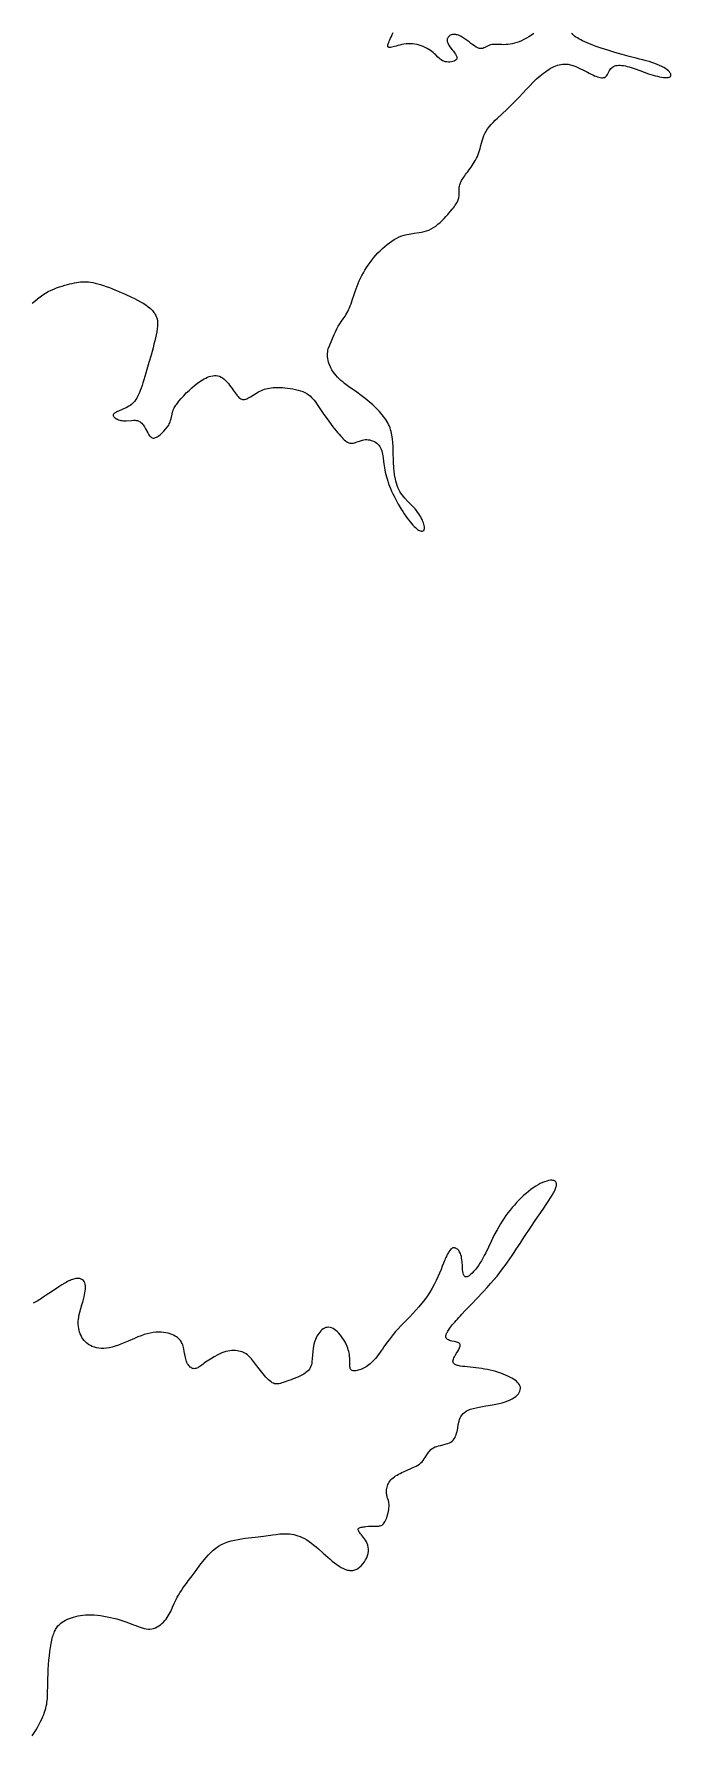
# Model space of a CAD drawing. Header units: millimetres. Extents: x -4796 to 5083, y -1235 to 8779.
# Drawn here: x 143 to 1208, y 929 to 3772 of the extents above; entities that cross this region are included whole.
import ezdxf

# ---------------------------------------------------------------- set-up
doc = ezdxf.new("R2010")
doc.units = ezdxf.units.MM
doc.layers.add('170', color=7, linetype='Continuous')

msp = doc.modelspace()

# ---------------------------------------------------------------- linework, layer by layer
at = {"layer": '170', "elevation": 170}
for points in [[(140.4, 3322.3), (144.6, 3326.1), (148.9, 3329.8), (153.3, 3333.2), (157.8, 3336.3), (162.4, 3339.2), (167.1, 3341.8), (171.8, 3344.1), (176.5, 3346.2), (181.1, 3348), (185.7, 3349.7), (190.3, 3351.1), (194.7, 3352.4), (199, 3353.6), (203.1, 3354.6), (207, 3355.5), (210.7, 3356.3), (214.2, 3357), (217.6, 3357.6), (221, 3358), (224.2, 3358.3), (227.5, 3358.4), (230.9, 3358.4), (234.4, 3358.1), (237.9, 3357.7), (241.7, 3357), (245.7, 3356.2), (250, 3355), (254.5, 3353.7), (259.2, 3352.2), (264.1, 3350.5), (269.2, 3348.6), (274.3, 3346.6), (284.9, 3342.3), (295.6, 3337.6), (306.2, 3332.7), (311.4, 3330.2), (316.4, 3327.6), (321.3, 3325), (325.9, 3322.3), (330.2, 3319.5), (334.2, 3316.6), (337.8, 3313.5), (341, 3310.4), (342.4, 3308.8), (343.7, 3307.1), (344.9, 3305.4), (345.9, 3303.7), (346.8, 3301.9), (347.6, 3300.1), (348.3, 3298.2), (348.8, 3296.3), (349.5, 3292.4), (349.8, 3288.3), (349.7, 3284), (349.2, 3279.5), (348.5, 3274.8), (347.5, 3269.9), (346.4, 3264.8), (345, 3259.4), (343.6, 3253.8), (342.1, 3248), (340.5, 3242), (338.8, 3235.9), (335.4, 3223.6), (332, 3211.5), (330.3, 3205.6), (328.6, 3200), (326.9, 3194.7), (325.3, 3189.6), (323.8, 3185), (322.3, 3180.7), (320.8, 3176.7), (319.4, 3173.1), (317.9, 3169.7), (316.4, 3166.7), (314.9, 3163.9), (313.3, 3161.4), (311.7, 3159.1), (309.9, 3157), (308, 3155.1), (306, 3153.3), (303.9, 3151.8), (301.8, 3150.3), (297.3, 3147.9), (292.9, 3145.8), (288.6, 3144), (286.6, 3143.2), (284.7, 3142.4), (282.9, 3141.6), (281.3, 3140.8), (279.9, 3140.1), (278.7, 3139.3), (277.6, 3138.6), (276.8, 3137.8), (276.1, 3137), (275.7, 3136.2), (275.5, 3135.4), (275.6, 3134.6), (275.9, 3133.7), (276.5, 3132.9), (277.3, 3132), (278.4, 3131.1), (279.7, 3130.2), (281.1, 3129.3), (282.7, 3128.6), (284.5, 3127.9), (286.4, 3127.2), (288.4, 3126.7), (290.5, 3126.4), (292.7, 3126.1), (294.9, 3126), (297.1, 3126.1), (306, 3126.7), (310.3, 3127), (312.3, 3126.9), (314.2, 3126.8), (316, 3126.4), (317.7, 3125.9), (319.2, 3125.1), (320.7, 3124.2), (322, 3123.2), (323.3, 3122), (324.5, 3120.6), (325.6, 3119.2), (327.8, 3116), (329.7, 3112.6), (333.5, 3105.7), (335.4, 3102.6), (336.5, 3101.2), (337.5, 3100), (338.6, 3099), (339.7, 3098.2), (340.9, 3097.6), (342.2, 3097.3), (343.5, 3097.3), (344.9, 3097.5), (346.3, 3097.9), (347.7, 3098.5), (349.2, 3099.3), (350.7, 3100.2), (352.2, 3101.3), (353.8, 3102.6), (356.9, 3105.3), (360.1, 3108.5), (363.1, 3111.8), (365.8, 3115.4), (368.3, 3119), (369.3, 3120.9), (370.2, 3122.7), (371, 3124.5), (371.6, 3126.4), (372.5, 3130), (373.9, 3137.4), (374.9, 3141.3), (375.6, 3143.3), (376.4, 3145.3), (377.5, 3147.5), (378.7, 3149.6), (380.2, 3151.9), (381.7, 3154.1), (385.3, 3158.7), (389.2, 3163.4), (393.5, 3168), (397.8, 3172.5), (402.3, 3176.9), (406.9, 3181.2), (411.6, 3185.2), (416.6, 3189.1), (421.9, 3192.7), (427.4, 3196), (430.3, 3197.5), (433.2, 3198.8), (436.1, 3199.9), (439, 3200.8), (441.9, 3201.4), (444.8, 3201.7), (447.7, 3201.7), (450.5, 3201.2), (453.2, 3200.4), (455.9, 3199.2), (458.5, 3197.6), (461, 3195.6), (463.4, 3193.4), (465.7, 3190.9), (468, 3188.3), (470.1, 3185.6), (474.2, 3180.1), (476.1, 3177.4), (477.9, 3174.9), (479.6, 3172.5), (481.2, 3170.4), (482.8, 3168.4), (484.3, 3166.7), (485.8, 3165.2), (487.3, 3164), (488.8, 3163), (490.3, 3162.2), (491.8, 3161.7), (493.5, 3161.5), (495.2, 3161.6), (497, 3162), (498.8, 3162.7), (500.8, 3163.6), (502.8, 3164.7), (504.9, 3165.9), (509.3, 3168.6), (513.8, 3171.6), (518.5, 3174.4), (523.3, 3176.8), (525.7, 3177.8), (528.3, 3178.7), (530.9, 3179.5), (533.7, 3180.2), (536.6, 3180.8), (539.7, 3181.2), (542.9, 3181.5), (546.4, 3181.7), (550.2, 3181.8), (554.1, 3181.7), (558.3, 3181.5), (562.6, 3181.2), (567.1, 3180.8), (571.5, 3180.1), (576, 3179.4), (580.4, 3178.5), (584.6, 3177.4), (588.7, 3176.2), (592.5, 3174.8), (596.1, 3173.2), (599.3, 3171.5), (602.2, 3169.6), (604.8, 3167.5), (607.2, 3165.2), (609.4, 3162.8), (611.5, 3160.3), (613.6, 3157.6), (615.6, 3154.7), (617.6, 3151.7), (619.7, 3148.5), (621.9, 3145.2), (624.2, 3141.7), (626.7, 3138.2), (629.2, 3134.5), (634.6, 3127.1), (640.1, 3119.8), (642.8, 3116.2), (645.5, 3112.8), (648.1, 3109.5), (650.6, 3106.4), (653, 3103.6), (655.3, 3100.9), (657.5, 3098.5), (659.6, 3096.3), (661.6, 3094.4), (663.6, 3092.7), (665.5, 3091.3), (667.4, 3090.2), (669.3, 3089.4), (671.2, 3088.8), (673.1, 3088.5), (675, 3088.6), (677, 3088.8), (679, 3089.3), (683.1, 3090.7), (687.4, 3092.3), (692, 3093.7), (694.3, 3094.3), (696.7, 3094.6), (699.2, 3094.7), (701.7, 3094.5), (704.2, 3094.1), (706.7, 3093.4), (709.1, 3092.6), (711.5, 3091.5), (713.8, 3090.2), (715.9, 3088.7), (717.8, 3087), (719.6, 3085.1), (721.2, 3083.1), (722.5, 3080.8), (723.6, 3078.4), (724.4, 3075.8), (725.2, 3073.1), (725.8, 3070.3), (726.3, 3067.3), (726.7, 3064.2), (727.5, 3057.8), (728.3, 3050.9), (729.5, 3043.9), (730.3, 3040.2), (731.2, 3036.5), (732.2, 3032.7), (733.3, 3028.9), (734.5, 3025), (735.9, 3021), (737.4, 3016.9), (739.1, 3012.8), (740.9, 3008.5), (742.9, 3004.2), (745, 2999.9), (747.2, 2995.5), (752, 2986.8), (757, 2978.4), (759.5, 2974.3), (762.1, 2970.5), (764.6, 2966.8), (767.1, 2963.3), (769.5, 2960), (771.8, 2957.1), (774.1, 2954.4), (776.3, 2951.9), (778.4, 2949.7), (780.5, 2947.7), (782.4, 2946.1), (784.2, 2944.6), (785.9, 2943.5), (787.5, 2942.6), (789, 2942), (790.4, 2941.6), (791.6, 2941.5), (792.7, 2941.7), (793.6, 2942.1), (794.4, 2942.8), (795, 2943.6), (795.5, 2944.7), (795.7, 2946), (795.8, 2947.5), (795.7, 2949.2), (795.4, 2951.1), (794.9, 2953.2), (794.2, 2955.4), (793.3, 2957.7), (792.3, 2960.2), (791, 2962.8), (789.6, 2965.4), (788, 2968.1), (786.2, 2970.8), (784.3, 2973.5), (782.3, 2976.2), (780.1, 2978.8), (777.8, 2981.4), (772.9, 2986.5), (767.9, 2991.5), (763, 2996.7), (760.6, 2999.4), (758.4, 3002.2), (756.3, 3005.1), (754.4, 3008.1), (752.7, 3011.3), (751.3, 3014.6), (750, 3018.1), (748.9, 3021.6), (747.9, 3025.1), (747.1, 3028.7), (745.9, 3035.9), (745.1, 3042.8), (744.8, 3046.2), (744.6, 3049.4), (744.2, 3055.4), (743.9, 3061), (743.6, 3072), (743.5, 3077.6), (743.3, 3083.5), (742.9, 3089.6), (742.3, 3095.8), (741.4, 3102), (740.1, 3108.1), (739.2, 3111.2), (738.2, 3114.1), (737.1, 3117), (735.8, 3119.8), (734.4, 3122.6), (732.8, 3125.4), (731.1, 3128.1), (729.2, 3130.8), (727.2, 3133.5), (725.1, 3136.2), (722.8, 3138.9), (720.4, 3141.6), (717.8, 3144.3), (715.1, 3147), (709.4, 3152.5), (703.2, 3157.9), (696.7, 3163.3), (689.9, 3168.5), (682.9, 3173.6), (669, 3183.4), (662.3, 3188.4), (659.1, 3191), (656, 3193.6), (653.1, 3196.3), (650.4, 3199.1), (647.8, 3202), (645.4, 3205), (643.2, 3208.1), (641.2, 3211.2), (639.5, 3214.4), (637.9, 3217.6), (636.6, 3220.8), (635.5, 3223.9), (634.7, 3227), (634, 3230.1), (633.7, 3233), (633.5, 3235.9), (633.7, 3238.6), (634, 3241.3), (634.5, 3243.9), (635.1, 3246.4), (636.8, 3251.3), (645, 3270.2), (647.1, 3274.9), (649.2, 3279.4), (651.5, 3283.9), (654.1, 3288.1), (656.9, 3292.2), (659.9, 3296.3), (663, 3300.7), (664.6, 3303.1), (666.1, 3305.6), (667.6, 3308.4), (669, 3311.3), (670.4, 3314.5), (671.7, 3317.9), (673.1, 3321.5), (674.4, 3325.4), (675.7, 3329.3), (677, 3333.5), (679.9, 3342.1), (683.1, 3350.9), (684.9, 3355.4), (686.8, 3359.9), (689, 3364.4), (691.2, 3368.8), (693.6, 3373.2), (696.2, 3377.6), (698.9, 3381.9), (701.8, 3386.2), (704.8, 3390.4), (707.9, 3394.5), (711.1, 3398.6), (714.5, 3402.5), (718.1, 3406.4), (721.7, 3410.1), (725.4, 3413.7), (729.3, 3417.1), (733.2, 3420.4), (737.2, 3423.4), (741.2, 3426.3), (745.3, 3428.8), (749.5, 3431.1), (753.7, 3433.1), (757.8, 3434.8), (762, 3436.2), (766.2, 3437.2), (770.4, 3438), (778.7, 3439.2), (786.9, 3440.4), (791, 3441.1), (795.1, 3442), (799.1, 3443.1), (803, 3444.6), (807, 3446.5), (810.8, 3448.8), (814.6, 3451.4), (818.3, 3454.3), (821.9, 3457.3), (825.3, 3460.5), (828.6, 3463.8), (831.7, 3467.1), (834.6, 3470.4), (837.3, 3473.5), (839.8, 3476.5), (842, 3479.3), (844, 3481.8), (845.8, 3484.1), (847.3, 3486.3), (848.7, 3488.2), (849.8, 3490.1), (850.8, 3491.9), (851.6, 3493.5), (852.2, 3495.2), (852.7, 3496.8), (853.1, 3498.4), (853.5, 3501.8), (853.6, 3505.3), (853.6, 3512.6), (854, 3516.3), (854.3, 3518.2), (854.7, 3520), (855.3, 3521.8), (856.1, 3523.6), (856.9, 3525.5), (857.9, 3527.3), (859, 3529.2), (860.2, 3531.2), (861.6, 3533.2), (863, 3535.3), (864.6, 3537.5), (866.2, 3539.7), (868, 3542.1), (869.8, 3544.6), (873.6, 3549.8), (877.4, 3555.4), (881, 3561.4), (882.7, 3564.5), (884.2, 3567.7), (885.6, 3571), (886.8, 3574.3), (888.8, 3581.1), (890.6, 3588.1), (892.6, 3595.3), (893.8, 3598.9), (895.2, 3602.5), (896.9, 3606.2), (898.9, 3609.8), (901.3, 3613.5), (904.1, 3617.2), (907.1, 3620.8), (910.5, 3624.5), (914, 3628.1), (917.7, 3631.7), (925.5, 3638.9), (933.3, 3646.1), (937, 3649.6), (940.7, 3653.1), (944.2, 3656.5), (947.6, 3659.9), (954, 3666.6), (960.1, 3673.2), (965.9, 3679.5), (971.7, 3685.6), (977.4, 3691.5), (983.2, 3697), (989.1, 3702.2), (994.9, 3706.9), (997.8, 3709.1), (1000.8, 3711.1), (1003.6, 3713), (1006.5, 3714.8), (1009.4, 3716.4), (1012.3, 3717.8), (1015.1, 3719), (1018, 3720), (1020.9, 3720.8), (1023.8, 3721.4), (1026.7, 3721.8), (1029.7, 3721.9), (1032.8, 3721.8), (1035.8, 3721.5), (1039, 3720.9), (1042.2, 3720), (1045.4, 3718.9), (1048.7, 3717.7), (1055.3, 3714.7), (1061.7, 3711.5), (1068.1, 3708.2), (1071.1, 3706.6), (1074.1, 3705.1), (1076.9, 3703.7), (1079.7, 3702.5), (1082.3, 3701.5), (1084.9, 3700.6), (1087.2, 3699.9), (1089.5, 3699.3), (1091.6, 3699.1), (1093.5, 3699), (1095.2, 3699.3), (1096.8, 3699.7), (1098.2, 3700.5), (1099.4, 3701.6), (1100.5, 3702.9), (1101.5, 3704.4), (1103.3, 3707.7), (1105.2, 3711.1), (1106.2, 3712.8), (1107.4, 3714.4), (1108.7, 3715.8), (1110.1, 3717), (1111.8, 3718), (1113.7, 3718.8), (1115.8, 3719.4), (1118, 3719.8), (1120.4, 3719.9), (1123, 3719.9), (1125.7, 3719.8), (1128.5, 3719.4), (1131.5, 3718.8), (1134.6, 3718.1), (1137.9, 3717.3), (1141.2, 3716.3), (1144.6, 3715.1), (1148.1, 3713.9), (1155.4, 3711.2), (1162.8, 3708.4), (1170.3, 3705.8), (1177.8, 3703.4), (1181.5, 3702.4), (1185.1, 3701.5), (1188.6, 3700.8), (1192, 3700.2), (1195.1, 3699.7), (1198, 3699.5), (1200.6, 3699.5), (1202.9, 3699.6), (1204.7, 3700), (1205.5, 3700.3), (1206.2, 3700.6), (1206.7, 3701), (1207.1, 3701.5), (1207.5, 3702), (1207.6, 3702.6), (1207.7, 3703.2), (1207.7, 3703.9), (1207.2, 3705.4), (1206.3, 3707), (1205, 3708.7), (1203.3, 3710.6), (1201.1, 3712.4), (1198.6, 3714.3), (1195.7, 3716.2), (1192.4, 3718), (1188.7, 3719.8), (1184.7, 3721.4), (1180.5, 3723), (1175.9, 3724.5), (1171, 3726), (1166, 3727.5), (1160.7, 3728.9), (1155.2, 3730.3), (1149.6, 3731.8), (1138, 3734.8), (1126.1, 3738), (1114.1, 3741.4), (1102.4, 3744.9), (1096.8, 3746.7), (1091.3, 3748.5), (1086, 3750.3), (1080.9, 3752.1), (1076.1, 3753.8), (1071.6, 3755.6), (1067.5, 3757.3), (1063.7, 3759), (1060.1, 3760.6), (1056.9, 3762.3), (1054, 3763.9), (1051.3, 3765.5), (1048.9, 3767), (1046.7, 3768.6), (1044.7, 3770.1), (1043, 3771.6), (1041.5, 3773.1)], [(978.5, 3773), (974.4, 3770.1), (970.2, 3767.4), (966.1, 3765), (962, 3762.8), (958, 3760.9), (954, 3759.2), (950, 3757.7), (946.2, 3756.6), (942.4, 3755.6), (938.7, 3755), (935.2, 3754.6), (931.7, 3754.4), (928.3, 3754.3), (925.1, 3754.4), (921.9, 3754.5), (919, 3754.7), (916.1, 3754.8), (913.4, 3754.8), (910.9, 3754.8), (908.5, 3754.5), (906.3, 3754), (904.2, 3753.3), (902.3, 3752.4), (898.7, 3750.5), (896.9, 3749.6), (895.1, 3748.8), (893.3, 3748.2), (891.4, 3747.8), (889.4, 3747.8), (887.1, 3748.2), (886, 3748.6), (884.7, 3749.1), (882.1, 3750.4), (879.3, 3752.2), (876.4, 3754.2), (873.3, 3756.5), (870.2, 3758.9), (863.7, 3763.7), (860.4, 3765.8), (857.2, 3767.8), (854, 3769.4), (852.5, 3770), (851, 3770.5), (849.5, 3770.9), (848, 3771.2), (845.2, 3771.3), (842.6, 3771.1), (840.3, 3770.5), (838.3, 3769.5), (836.5, 3768.2), (835.2, 3766.7), (834.2, 3764.9), (833.9, 3763.9), (833.7, 3762.8), (833.6, 3761.8), (833.7, 3760.6), (833.8, 3759.5), (834.1, 3758.3), (835.2, 3755.9), (836.6, 3753.4), (838.3, 3750.8), (842.2, 3745.7), (844.2, 3743.2), (846.1, 3740.7), (847.7, 3738.4), (848.9, 3736.2), (849.4, 3735.1), (849.7, 3734.1), (849.9, 3733.2), (850, 3732.2), (849.8, 3731.4), (849.6, 3730.6), (849.2, 3729.8), (848.6, 3729.1), (847.2, 3727.9), (845.4, 3726.9), (843.3, 3726.1), (840.9, 3725.5), (838.4, 3725.2), (835.8, 3725.2), (833.1, 3725.4), (830.6, 3725.8), (828.2, 3726.6), (826, 3727.6), (823.9, 3728.8), (822, 3730.2), (820.1, 3731.7), (818.3, 3733.5), (814.6, 3737.1), (812.6, 3739.1), (810.5, 3741), (808.2, 3742.9), (805.7, 3744.7), (803, 3746.5), (800.1, 3748.2), (797, 3749.7), (793.8, 3751.1), (790.4, 3752.4), (786.9, 3753.5), (783.3, 3754.4), (779.7, 3755.1), (776, 3755.6), (772.3, 3755.8), (768.7, 3755.8), (765, 3755.5), (761.5, 3755), (758, 3754.4), (754.7, 3753.6), (751.5, 3752.8), (748.5, 3752), (745.8, 3751.2), (743.2, 3750.5), (741, 3749.9), (739.1, 3749.5), (737.5, 3749.4), (736.3, 3749.5), (735.4, 3749.9), (734.8, 3750.5), (734.6, 3751.4), (734.6, 3752.6), (734.8, 3754), (735.3, 3755.7), (736, 3757.7), (736.9, 3759.9), (737.9, 3762.4), (739.1, 3765.1), (740.4, 3768), (741.8, 3771.2), (743.2, 3774.5)], [(140, 929.2), (143.5, 934.6), (146.6, 939.6), (149.5, 944.5), (152, 949), (154.3, 953.4), (156.3, 957.5), (158.1, 961.5), (159.6, 965.3), (160.9, 969), (162.1, 972.5), (163, 975.9), (163.8, 979.2), (164.4, 982.4), (164.9, 985.6), (165.6, 991.9), (165.9, 998.1), (166, 1004.4), (166.1, 1011), (166.2, 1017.9), (166.4, 1025.2), (166.7, 1032.7), (167.1, 1040.3), (168.2, 1055.6), (168.9, 1063.1), (169.7, 1070.3), (170.7, 1077.2), (171.2, 1080.5), (171.8, 1083.6), (172.4, 1086.6), (173, 1089.5), (173.7, 1092.2), (174.4, 1094.8), (175.1, 1097.2), (175.9, 1099.4), (176.7, 1101.6), (177.5, 1103.5), (178.4, 1105.4), (179.3, 1107.2), (181.2, 1110.3), (183.3, 1113.1), (185.6, 1115.5), (188, 1117.6), (190.5, 1119.5), (193.2, 1121.2), (196.1, 1122.7), (199.1, 1124.2), (202.3, 1125.5), (205.7, 1126.8), (209.2, 1127.9), (212.9, 1128.9), (216.8, 1129.8), (220.8, 1130.5), (225.1, 1131.1), (229.5, 1131.5), (234.2, 1131.6), (239, 1131.6), (244, 1131.4), (249.2, 1130.9), (254.6, 1130.3), (260, 1129.4), (265.5, 1128.4), (270.9, 1127.3), (276.3, 1126.1), (281.7, 1124.7), (286.9, 1123.2), (291.9, 1121.7), (296.7, 1120.1), (301.3, 1118.4), (305.6, 1116.7), (309.6, 1115.1), (313.5, 1113.5), (317.2, 1112.1), (320.8, 1110.8), (324.2, 1109.6), (327.5, 1108.7), (330.7, 1108.1), (333.8, 1107.8), (336.9, 1107.8), (340, 1108.2), (343, 1108.9), (346, 1110), (348.9, 1111.4), (351.7, 1113.1), (354.4, 1115), (357, 1117.2), (359.5, 1119.5), (361.8, 1121.9), (364, 1124.5), (366, 1127.2), (367.7, 1129.9), (369.3, 1132.7), (372.2, 1138.4), (374.8, 1144.4), (377.6, 1150.7), (379.1, 1154), (380.7, 1157.4), (382.6, 1160.9), (384.7, 1164.5), (387, 1168.2), (389.5, 1172.1), (392.1, 1176), (395, 1180), (397.9, 1184), (401, 1188.2), (407.4, 1196.7), (414, 1205.5), (420.6, 1214.4), (427.5, 1223.3), (431.1, 1227.6), (434.8, 1231.7), (438.7, 1235.6), (442.8, 1239.4), (447.1, 1242.8), (451.6, 1246), (456.5, 1248.8), (461.6, 1251.2), (467, 1253.3), (472.7, 1255), (478.4, 1256.4), (484.3, 1257.6), (490.1, 1258.6), (496, 1259.4), (501.7, 1260.1), (507.3, 1260.7), (512.6, 1261.2), (517.6, 1261.7), (522.3, 1262.3), (526.7, 1262.8), (530.8, 1263.4), (534.6, 1263.9), (538.2, 1264.5), (541.6, 1265), (548.1, 1266), (554.3, 1266.7), (560.6, 1267.1), (563.8, 1267.1), (567.1, 1267), (570.4, 1266.8), (573.8, 1266.3), (577.3, 1265.7), (580.8, 1264.9), (584.3, 1263.8), (587.9, 1262.4), (591.6, 1260.8), (595.3, 1258.9), (599.1, 1256.6), (602.9, 1254.1), (606.7, 1251.2), (610.6, 1248.2), (614.5, 1245), (618.4, 1241.7), (626.2, 1234.8), (634, 1227.9), (637.9, 1224.6), (641.7, 1221.4), (645.5, 1218.4), (649.3, 1215.6), (653, 1213.1), (656.7, 1210.8), (660.3, 1209), (663.9, 1207.5), (667.4, 1206.4), (669.2, 1206), (670.9, 1205.8), (672.6, 1205.7), (674.3, 1205.7), (676, 1205.9), (677.7, 1206.2), (679.3, 1206.7), (681, 1207.3), (682.6, 1208.1), (684.2, 1209), (687.3, 1211.1), (690.2, 1213.7), (692.8, 1216.6), (695.3, 1219.9), (697.4, 1223.3), (699.2, 1226.9), (700.7, 1230.5), (701.7, 1234.2), (702.2, 1237.8), (702.3, 1239.5), (702.3, 1241.2), (701.9, 1244.5), (701.1, 1247.7), (700, 1250.6), (698.7, 1253.4), (697.1, 1256.1), (695.5, 1258.6), (693.7, 1260.9), (692, 1263), (690.4, 1265), (688.9, 1266.8), (687.7, 1268.4), (686.7, 1269.9), (685.9, 1271.2), (685.3, 1272.3), (685, 1273.4), (685, 1274.3), (685.2, 1275.1), (685.6, 1275.8), (686.3, 1276.4), (687.2, 1276.9), (688.4, 1277.4), (689.9, 1277.8), (691.5, 1278.2), (693.4, 1278.5), (695.4, 1278.8), (697.6, 1279.1), (702.1, 1279.5), (706.8, 1279.7), (711.2, 1279.8), (715.3, 1279.8), (717.1, 1279.8), (718.8, 1279.8), (720.4, 1280), (722, 1280.3), (723.4, 1280.8), (724.8, 1281.4), (726.1, 1282.3), (727.3, 1283.5), (728.5, 1285), (729.6, 1286.8), (730.7, 1288.9), (731.7, 1291.3), (732.7, 1293.8), (733.5, 1296.5), (735, 1302.1), (735.5, 1304.9), (736, 1307.7), (736.3, 1310.2), (736.5, 1312.6), (736.6, 1314.8), (736.5, 1316.7), (736.4, 1318.4), (736.1, 1319.9), (735.4, 1322.6), (734.5, 1325.1), (733.6, 1327.7), (733.2, 1329.2), (732.8, 1330.8), (732.6, 1332.5), (732.4, 1334.4), (732.3, 1336.3), (732.3, 1338.4), (732.5, 1340.5), (732.8, 1342.6), (733.2, 1344.7), (733.8, 1346.9), (734.6, 1349), (735.5, 1351.1), (736.7, 1353.1), (738.1, 1355), (739.6, 1356.8), (741.4, 1358.6), (743.3, 1360.3), (745.4, 1361.9), (747.6, 1363.5), (750, 1365.1), (752.5, 1366.5), (755.2, 1367.9), (758, 1369.3), (760.9, 1370.6), (767, 1373.2), (773.2, 1375.8), (779.2, 1378.6), (782, 1380.1), (784.7, 1381.7), (787.3, 1383.5), (789.6, 1385.4), (791.7, 1387.4), (793.6, 1389.6), (795.2, 1391.9), (796.8, 1394.2), (799.8, 1399), (802.8, 1403.6), (804.5, 1405.7), (806.4, 1407.6), (808.5, 1409.3), (810.9, 1410.7), (813.5, 1412), (816.4, 1413), (819.4, 1413.9), (822.5, 1414.7), (828.8, 1416.2), (831.8, 1417), (834.7, 1417.9), (837.4, 1418.9), (839.9, 1420.2), (842, 1421.7), (843.9, 1423.5), (845.4, 1425.4), (846.8, 1427.6), (847.8, 1430), (848.8, 1432.5), (849.5, 1435.2), (850.2, 1437.9), (851.3, 1443.6), (852.3, 1449.3), (853.6, 1455), (854.5, 1457.7), (855.5, 1460.4), (856.8, 1462.9), (858.5, 1465.4), (860.5, 1467.7), (862.8, 1469.8), (864.2, 1470.8), (865.7, 1471.8), (867.3, 1472.7), (869, 1473.5), (870.9, 1474.3), (872.9, 1475.1), (875, 1475.8), (877.3, 1476.5), (882.1, 1477.6), (887.3, 1478.7), (892.7, 1479.7), (898.3, 1480.6), (909.7, 1482.5), (915.2, 1483.5), (920.6, 1484.6), (925.8, 1485.8), (930.5, 1487.2), (934.9, 1488.8), (938.9, 1490.5), (942.5, 1492.4), (945.6, 1494.4), (948.4, 1496.5), (950.7, 1498.6), (952.7, 1500.8), (954.2, 1503.1), (955.3, 1505.3), (955.9, 1507.5), (956.2, 1509.7), (956, 1511.8), (955.4, 1513.9), (954.5, 1515.9), (953.1, 1517.9), (951.5, 1519.9), (949.5, 1521.8), (947.1, 1523.6), (944.5, 1525.4), (941.6, 1527.1), (938.4, 1528.8), (935, 1530.5), (931.4, 1532.1), (927.5, 1533.7), (923.5, 1535.1), (919.3, 1536.5), (914.9, 1537.9), (910.4, 1539.1), (905.8, 1540.2), (901.1, 1541.3), (896.3, 1542.2), (891.5, 1543), (881.7, 1544.3), (876.9, 1544.8), (872.2, 1545.3), (867.6, 1545.7), (863.3, 1546.2), (859.3, 1546.6), (855.6, 1547.2), (852.3, 1547.9), (850.8, 1548.2), (849.5, 1548.6), (848.3, 1549.1), (847.2, 1549.6), (846.2, 1550.1), (845.4, 1550.7), (844.8, 1551.4), (844.3, 1552.1), (843.9, 1552.8), (843.6, 1553.5), (843.4, 1555.2), (843.6, 1557), (844.1, 1558.8), (844.9, 1560.7), (845.9, 1562.7), (847, 1564.7), (849.5, 1568.7), (851.8, 1572.5), (852.9, 1574.2), (853.8, 1575.9), (854.5, 1577.5), (855.1, 1579), (855.4, 1580.5), (855.6, 1581.7), (855.4, 1582.9), (854.9, 1584), (854.1, 1584.9), (853, 1585.7), (851.6, 1586.4), (849.8, 1586.9), (847.9, 1587.4), (845.8, 1587.9), (841.5, 1588.8), (839.4, 1589.3), (837.4, 1589.9), (835.7, 1590.7), (834.1, 1591.5), (832.9, 1592.6), (832, 1593.8), (831.5, 1595.3), (831.5, 1596.1), (831.5, 1597), (831.6, 1598), (831.8, 1599), (832.2, 1600.2), (832.7, 1601.4), (833.2, 1602.6), (834, 1604), (834.8, 1605.5), (835.8, 1607), (836.9, 1608.7), (838.1, 1610.4), (839.5, 1612.3), (841, 1614.2), (842.7, 1616.3), (844.5, 1618.4), (846.5, 1620.7), (848.6, 1623.1), (850.8, 1625.7), (853.2, 1628.3), (855.8, 1631), (858.4, 1633.8), (863.9, 1639.7), (869.8, 1645.8), (875.8, 1652.1), (882, 1658.6), (894.5, 1671.9), (900.5, 1678.4), (906.3, 1685), (911.9, 1691.3), (917, 1697.5), (921.9, 1703.6), (926.4, 1709.5), (930.7, 1715.2), (934.7, 1720.8), (938.6, 1726.3), (942.2, 1731.7), (945.7, 1736.9), (949.1, 1742.1), (955.6, 1752.1), (962, 1761.9), (974.5, 1780.8), (980.8, 1790.2), (987.3, 1799.7), (993.9, 1809.3), (1000.5, 1818.9), (1003.6, 1823.5), (1006.5, 1828), (1009.1, 1832.3), (1011.5, 1836.4), (1012.5, 1838.4), (1013.4, 1840.2), (1014.2, 1842), (1015, 1843.7), (1015.5, 1845.4), (1016, 1846.9), (1016.3, 1848.3), (1016.5, 1849.6), (1016.5, 1850.8), (1016.4, 1851.9), (1016.1, 1852.9), (1015.7, 1853.8), (1015.3, 1854.6), (1014.6, 1855.3), (1013.9, 1855.9), (1013.1, 1856.4), (1012.1, 1856.8), (1011.1, 1857.1), (1010, 1857.3), (1008.8, 1857.4), (1006.1, 1857.4), (1003.2, 1856.9), (1000, 1856.2), (996.6, 1855), (993, 1853.6), (989.3, 1851.8), (985.5, 1849.7), (981.6, 1847.4), (977.6, 1844.7), (973.6, 1841.8), (969.6, 1838.7), (965.5, 1835.4), (961.5, 1831.8), (957.5, 1828.1), (953.6, 1824.3), (949.7, 1820.3), (946, 1816.1), (942.3, 1811.9), (938.8, 1807.6), (935.3, 1803.1), (932, 1798.6), (928.8, 1794), (925.7, 1789.3), (922.7, 1784.5), (919.8, 1779.7), (917, 1774.9), (911.9, 1765.1), (907.1, 1755.3), (902.6, 1745.6), (898.1, 1736.2), (895.8, 1731.7), (893.4, 1727.2), (891, 1723), (888.5, 1718.9), (885.9, 1714.9), (883.2, 1711.2), (880.5, 1707.8), (877.9, 1704.8), (875.3, 1702.1), (872.8, 1699.9), (871.5, 1698.9), (870.4, 1698.1), (869.3, 1697.4), (868.2, 1696.8), (867.2, 1696.4), (866.2, 1696.2), (865.3, 1696.1), (864.5, 1696.1), (863.7, 1696.3), (863, 1696.7), (862.4, 1697.3), (861.9, 1698), (861.4, 1698.9), (861, 1699.8), (860.4, 1702.2), (859.9, 1704.9), (859.5, 1707.9), (859.3, 1711.2), (859.1, 1714.6), (858.7, 1721.3), (858.4, 1724.6), (857.9, 1727.6), (857.4, 1730.3), (856.7, 1732.7), (855.9, 1734.9), (855, 1736.9), (854, 1738.6), (853, 1740), (851.9, 1741.3), (850.7, 1742.3), (849.5, 1743.2), (848.3, 1743.8), (847.1, 1744.3), (845.9, 1744.5), (844.6, 1744.6), (843.4, 1744.4), (842.1, 1743.8), (840.8, 1743), (839.4, 1741.7), (838, 1740), (836.5, 1737.9), (835.7, 1736.6), (834.9, 1735.3), (834.1, 1733.8), (833.3, 1732.1), (832.4, 1730.3), (831.6, 1728.4), (830.6, 1726.3), (829.7, 1724), (828.8, 1721.7), (827.8, 1719.2), (825.6, 1713.9), (823.4, 1708.3), (820.9, 1702.4), (818.2, 1696.2), (815.3, 1689.8), (812.1, 1683.4), (808.6, 1677), (804.8, 1670.5), (800.6, 1664.2), (796.2, 1658.1), (791.5, 1652.1), (786.5, 1646.2), (781.5, 1640.6), (776.4, 1635), (771.2, 1629.6), (766.1, 1624.3), (761.1, 1619.2), (756.4, 1614.2), (751.8, 1609.4), (747.6, 1604.6), (743.6, 1600), (740, 1595.6), (736.7, 1591.2), (733.6, 1587.1), (730.7, 1583), (728, 1579.2), (725.5, 1575.5), (723.1, 1572), (720.7, 1568.7), (718.4, 1565.6), (716.2, 1562.7), (713.9, 1560), (711.6, 1557.4), (709.4, 1555.1), (707.1, 1553), (704.8, 1551), (702.6, 1549.2), (700.4, 1547.5), (698.1, 1546.1), (695.9, 1544.7), (693.7, 1543.5), (691.5, 1542.4), (689.4, 1541.5), (687.3, 1540.7), (685.2, 1540), (683.2, 1539.5), (681.3, 1539.2), (679.5, 1539), (677.9, 1538.9), (676.4, 1539.1), (675.1, 1539.5), (674, 1540), (673.1, 1540.7), (672.3, 1541.7), (671.8, 1542.8), (671.5, 1544.1), (671.2, 1545.6), (671.1, 1547.2), (671.1, 1549), (671.1, 1550.9), (671.1, 1555), (671, 1559.4), (670.6, 1564.1), (670.3, 1566.5), (669.8, 1569), (669.2, 1571.6), (668.5, 1574.2), (667.7, 1576.8), (666.7, 1579.6), (665.5, 1582.3), (664.1, 1585.2), (662.6, 1588), (660.9, 1590.9), (659, 1593.8), (657, 1596.6), (654.9, 1599.4), (652.6, 1601.9), (650.3, 1604.3), (647.9, 1606.5), (645.5, 1608.3), (643, 1609.9), (640.5, 1611), (638.1, 1611.7), (635.7, 1612), (633.3, 1611.8), (631, 1611.3), (628.7, 1610.4), (626.6, 1609.2), (624.5, 1607.7), (622.5, 1605.9), (620.7, 1603.9), (619, 1601.7), (617.4, 1599.4), (615.9, 1596.9), (614.7, 1594.3), (613.5, 1591.6), (612.5, 1588.8), (611.7, 1585.9), (610.9, 1583), (609.8, 1577.2), (609, 1571.3), (608.6, 1565.4), (608.3, 1559.8), (607.8, 1554.4), (607.5, 1551.8), (606.9, 1549.3), (606.1, 1546.8), (605, 1544.4), (603.6, 1542.1), (601.9, 1539.9), (599.8, 1537.8), (597.2, 1535.8), (594.3, 1533.8), (591, 1532), (587.6, 1530.3), (584, 1528.6), (576.5, 1525.6), (572.9, 1524.3), (569.3, 1523), (565.9, 1521.8), (562.8, 1520.8), (559.9, 1519.8), (557.3, 1518.9), (555, 1518.2), (552.8, 1517.7), (550.7, 1517.4), (548.8, 1517.2), (546.9, 1517.3), (545.1, 1517.7), (543.2, 1518.4), (541.3, 1519.3), (539.3, 1520.6), (537.3, 1522.3), (535.1, 1524.2), (532.9, 1526.4), (530.6, 1528.8), (528.3, 1531.3), (523.7, 1536.7), (519.4, 1542.3), (517.3, 1545.1), (515.4, 1547.7), (513.5, 1550.3), (511.8, 1552.7), (510.1, 1554.9), (508.4, 1557.1), (506.8, 1559.1), (505.2, 1561), (503.5, 1562.8), (501.7, 1564.4), (499.9, 1565.9), (497.9, 1567.3), (495.8, 1568.6), (493.5, 1569.7), (491, 1570.7), (488.4, 1571.5), (485.7, 1572.2), (482.8, 1572.7), (479.9, 1573), (476.8, 1573.1), (473.7, 1573.1), (470.5, 1572.7), (467.2, 1572.2), (463.9, 1571.4), (460.6, 1570.4), (457.2, 1569.1), (453.9, 1567.7), (450.6, 1566.1), (444.2, 1562.6), (438.2, 1558.8), (435.3, 1557), (432.6, 1555.1), (430.1, 1553.4), (427.8, 1551.7), (425.7, 1550.1), (423.7, 1548.7), (421.8, 1547.3), (420.1, 1546.2), (418.4, 1545.1), (416.8, 1544.3), (415.4, 1543.6), (413.9, 1543.1), (412.5, 1542.8), (411.1, 1542.7), (409.7, 1542.9), (408.3, 1543.2), (407, 1543.8), (405.6, 1544.6), (404.3, 1545.5), (403.1, 1546.7), (401.9, 1548), (400.8, 1549.5), (399.8, 1551.1), (398.9, 1552.9), (398.1, 1554.9), (397.4, 1557), (396.2, 1561.5), (395.2, 1566.3), (394.4, 1571.2), (393.4, 1576), (392.3, 1580.5), (391.7, 1582.6), (390.9, 1584.6), (390, 1586.5), (389, 1588.3), (387.8, 1590), (386.5, 1591.7), (384.9, 1593.2), (383.2, 1594.7), (381.2, 1596), (378.9, 1597.3), (376.4, 1598.6), (373.6, 1599.8), (370.6, 1600.8), (367.2, 1601.8), (363.7, 1602.6), (359.8, 1603.2), (355.8, 1603.6), (351.5, 1603.7), (347.1, 1603.6), (342.4, 1603.1), (337.6, 1602.3), (332.6, 1601.2), (327.5, 1599.7), (322.2, 1597.8), (316.8, 1595.7), (311.4, 1593.4), (300.4, 1588.7), (295, 1586.3), (289.6, 1584.1), (284.3, 1582), (279.1, 1580.3), (274.1, 1578.8), (269.2, 1577.7), (264.5, 1577), (260, 1576.7), (255.7, 1576.7), (251.6, 1577), (247.7, 1577.7), (244.1, 1578.7), (240.6, 1579.9), (237.4, 1581.4), (234.5, 1583.2), (231.7, 1585.2), (229.3, 1587.4), (227, 1589.8), (225.1, 1592.4), (223.3, 1595.1), (221.8, 1598), (220.5, 1600.9), (219.4, 1604), (218.6, 1607), (217.9, 1610.1), (217.5, 1613.2), (217.2, 1616.3), (217.1, 1619.3), (217.2, 1622.3), (217.5, 1625.3), (217.9, 1628.2), (218.4, 1631.2), (219.8, 1637.1), (221.5, 1643.2), (223.4, 1649.6), (225.3, 1656.1), (227, 1662.8), (227.8, 1666.1), (228.4, 1669.4), (228.9, 1672.5), (229.2, 1675.6), (229.3, 1678.5), (229.1, 1681.2), (228.7, 1683.7), (228, 1686.1), (227.1, 1688.1), (225.8, 1689.9), (224.2, 1691.4), (222.3, 1692.5), (221.2, 1692.9), (220, 1693.2), (218.8, 1693.4), (217.5, 1693.5), (216, 1693.6), (214.5, 1693.5), (212.9, 1693.2), (211.2, 1692.9), (209.5, 1692.4), (207.6, 1691.8), (205.6, 1691.1), (203.6, 1690.3), (201.4, 1689.3), (199.2, 1688.1), (196.9, 1686.9), (194.5, 1685.6), (189.6, 1682.6), (184.5, 1679.4), (174, 1672.4), (163.6, 1665.4), (158.7, 1662.1), (153.9, 1659), (151.7, 1657.6), (149.5, 1656.3), (147.4, 1655.1), (145.4, 1654), (141.7, 1652.1)]]:
    msp.add_lwpolyline(points, dxfattribs=at)

doc.saveas('drawing.dxf')
